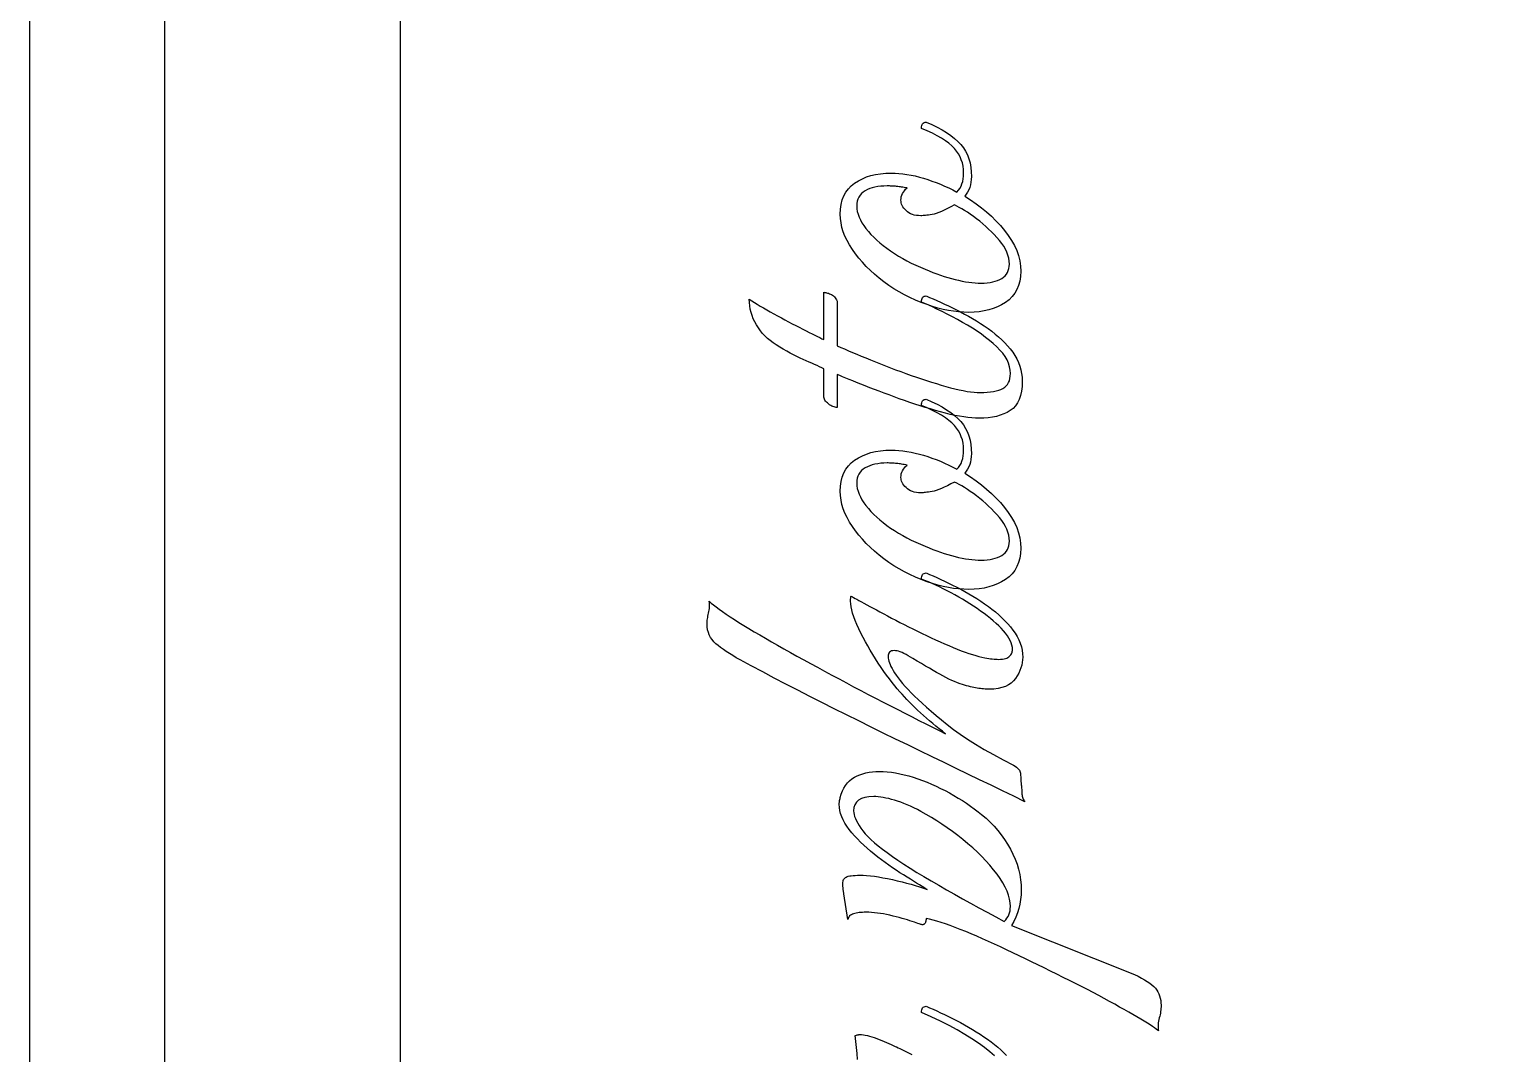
# Model space of a CAD drawing. Header units: millimetres. Extents: x 0 to 881, y 0 to 1197.
# Drawn here: x 0 to 87.5, y 441.2 to 502 of the extents above; entities that cross this region are included whole.
import ezdxf

# ---------------------------------------------------------------- set-up
doc = ezdxf.new("R2010")
doc.units = ezdxf.units.MM
for name, color, linetype in [('CUT_OUTSIDE', 1, 'Continuous'), ('ENGRAVE_V', 2, 'Continuous'), ('SHEET', 8, 'Continuous')]:
    doc.layers.add(name, color=color, linetype=linetype)

msp = doc.modelspace()

# ---------------------------------------------------------------- linework, layer by layer
at = {"layer": 'CUT_OUTSIDE'}
msp.add_lwpolyline([(342, 572), (8, 572), (8, 8), (342, 8)], close=True, dxfattribs=at)
at = {"layer": 'ENGRAVE_V'}
for points in [[(328, 558), (328, 22), (22, 22), (22, 558), (328, 558)], [(58.801, 487.622), (58.787, 487.32), (58.745, 487.038), (58.674, 486.776), (58.576, 486.536), (58.45, 486.315), (58.295, 486.115), (58.112, 485.936), (57.901, 485.777), (57.67, 485.638), (57.428, 485.517), (57.173, 485.414), (56.906, 485.331), (56.628, 485.266), (56.337, 485.219), (56.035, 485.191), (55.721, 485.182), (55.422, 485.189), (55.12, 485.211), (54.816, 485.247), (54.508, 485.297), (54.198, 485.361), (53.885, 485.44), (53.569, 485.532), (53.25, 485.64), (52.903, 485.768), (52.564, 485.907), (52.233, 486.059), (51.909, 486.223), (51.592, 486.399), (51.283, 486.586), (50.982, 486.785), (50.689, 486.997), (50.406, 487.217), (50.137, 487.443), (49.882, 487.674), (49.64, 487.912), (49.413, 488.155), (49.199, 488.403), (48.999, 488.658), (48.813, 488.918), (48.645, 489.181), (48.499, 489.443), (48.376, 489.705), (48.275, 489.966), (48.197, 490.227), (48.141, 490.488), (48.108, 490.748), (48.096, 491.007), (48.11, 491.31), (48.15, 491.591), (48.216, 491.853), (48.31, 492.094), (48.43, 492.314), (48.577, 492.514), (48.75, 492.693), (48.95, 492.852), (49.171, 492.992), (49.406, 493.113), (49.655, 493.215), (49.919, 493.298), (50.196, 493.363), (50.488, 493.41), (50.795, 493.438), (51.116, 493.447), (51.346, 493.442), (51.579, 493.428), (51.815, 493.404), (52.053, 493.371), (52.295, 493.328), (52.539, 493.275), (52.787, 493.214), (53.037, 493.142), (53.288, 493.062), (53.538, 492.976), (53.787, 492.883), (54.036, 492.784), (54.283, 492.677), (54.529, 492.565), (54.775, 492.445), (55.019, 492.319), (55.112, 492.423), (55.193, 492.538), (55.261, 492.663), (55.317, 492.799), (55.36, 492.945), (55.391, 493.102), (55.41, 493.269), (55.416, 493.447), (55.407, 493.657), (55.381, 493.859), (55.339, 494.053), (55.278, 494.24), (55.201, 494.419), (55.107, 494.591), (54.995, 494.755), (54.867, 494.911), (54.716, 495.063), (54.539, 495.214), (54.335, 495.364), (54.104, 495.513), (53.847, 495.661), (53.563, 495.809), (53.252, 495.955), (52.915, 496.1), (52.919, 496.186), (52.932, 496.26), (52.954, 496.323), (52.984, 496.375), (53.022, 496.415), (53.069, 496.443), (53.125, 496.461), (53.189, 496.466), (53.528, 496.319), (53.844, 496.166), (54.136, 496.008), (54.405, 495.845), (54.651, 495.676), (54.873, 495.503), (55.072, 495.324), (55.248, 495.14), (55.401, 494.946), (55.533, 494.74), (55.643, 494.521), (55.732, 494.29), (55.8, 494.045), (55.846, 493.787), (55.87, 493.517), (55.873, 493.234), (55.867, 493.062), (55.848, 492.898), (55.817, 492.742), (55.774, 492.593), (55.718, 492.452), (55.65, 492.319), (55.57, 492.193), (55.477, 492.075), (55.821, 491.856), (56.151, 491.628), (56.467, 491.389), (56.769, 491.141), (57.058, 490.882), (57.332, 490.614), (57.593, 490.335), (57.84, 490.047), (58.065, 489.752), (58.261, 489.455), (58.426, 489.155), (58.561, 488.853), (58.666, 488.549), (58.741, 488.242), (58.786, 487.933), (58.801, 487.622)], [(58.13, 488.049), (58.121, 488.224), (58.093, 488.4), (58.046, 488.575), (57.981, 488.75), (57.898, 488.926), (57.795, 489.101), (57.675, 489.276), (57.535, 489.452), (57.384, 489.625), (57.227, 489.795), (57.066, 489.961), (56.899, 490.123), (56.726, 490.281), (56.549, 490.435), (56.366, 490.586), (56.178, 490.733), (55.991, 490.872), (55.81, 491.002), (55.636, 491.12), (55.469, 491.228), (55.309, 491.326), (55.155, 491.413), (55.007, 491.49), (54.867, 491.556), (54.653, 491.441), (54.452, 491.338), (54.266, 491.248), (54.093, 491.171), (53.934, 491.107), (53.789, 491.056), (53.658, 491.017), (53.54, 490.992), (53.433, 490.974), (53.333, 490.959), (53.241, 490.946), (53.155, 490.935), (53.077, 490.926), (53.005, 490.92), (52.941, 490.917), (52.884, 490.916), (52.744, 490.92), (52.612, 490.935), (52.488, 490.959), (52.374, 490.992), (52.267, 491.035), (52.17, 491.087), (52.081, 491.149), (52, 491.221), (51.929, 491.297), (51.867, 491.373), (51.814, 491.449), (51.771, 491.526), (51.738, 491.602), (51.714, 491.678), (51.7, 491.754), (51.695, 491.831), (51.701, 491.935), (51.718, 492.037), (51.746, 492.134), (51.787, 492.227), (51.838, 492.317), (51.901, 492.402), (51.975, 492.484), (52.061, 492.563), (51.978, 492.577), (51.896, 492.591), (51.816, 492.604), (51.737, 492.616), (51.66, 492.627), (51.584, 492.637), (51.509, 492.646), (51.436, 492.654), (51.364, 492.661), (51.292, 492.667), (51.221, 492.673), (51.15, 492.677), (51.08, 492.68), (51.01, 492.683), (50.94, 492.684), (50.872, 492.685), (50.678, 492.68), (50.493, 492.666), (50.318, 492.644), (50.151, 492.612), (49.994, 492.571), (49.845, 492.522), (49.706, 492.463), (49.575, 492.395), (49.458, 492.317), (49.355, 492.23), (49.269, 492.133), (49.198, 492.025), (49.143, 491.908), (49.104, 491.78), (49.08, 491.643), (49.072, 491.495), (49.081, 491.334), (49.107, 491.171), (49.149, 491.006), (49.209, 490.839), (49.287, 490.671), (49.381, 490.5), (49.493, 490.328), (49.621, 490.153), (49.764, 489.979), (49.919, 489.807), (50.084, 489.638), (50.262, 489.471), (50.45, 489.306), (50.65, 489.144), (50.862, 488.984), (51.085, 488.827), (51.317, 488.673), (51.556, 488.525), (51.801, 488.381), (52.053, 488.243), (52.312, 488.111), (52.578, 487.983), (52.85, 487.861), (53.128, 487.744), (53.363, 487.648), (53.594, 487.557), (53.822, 487.472), (54.047, 487.393), (54.268, 487.32), (54.487, 487.252), (54.701, 487.19), (54.913, 487.134), (55.12, 487.084), (55.323, 487.041), (55.522, 487.004), (55.717, 486.974), (55.907, 486.951), (56.093, 486.934), (56.275, 486.924), (56.453, 486.921), (56.638, 486.925), (56.815, 486.938), (56.982, 486.959), (57.139, 486.989), (57.287, 487.028), (57.425, 487.075), (57.553, 487.131), (57.673, 487.195), (57.78, 487.268), (57.873, 487.351), (57.951, 487.444), (58.016, 487.546), (58.066, 487.657), (58.101, 487.778), (58.123, 487.909), (58.13, 488.049)], [(42.698, 485.975), (42.848, 485.875), (43.007, 485.771), (43.176, 485.665), (43.354, 485.556), (43.542, 485.444), (43.739, 485.329), (43.946, 485.211), (44.162, 485.091), (44.382, 484.97), (44.601, 484.851), (44.817, 484.735), (45.031, 484.622), (45.244, 484.511), (45.454, 484.402), (45.663, 484.295), (45.87, 484.191), (46.07, 484.091), (46.257, 483.998), (46.432, 483.91), (46.594, 483.829), (46.744, 483.754), (46.882, 483.685), (47.007, 483.622), (47.12, 483.566), (47.12, 486.372), (47.153, 486.37), (47.191, 486.365), (47.233, 486.357), (47.28, 486.345), (47.332, 486.33), (47.389, 486.312), (47.451, 486.29), (47.517, 486.265), (47.583, 486.235), (47.645, 486.199), (47.701, 486.157), (47.753, 486.109), (47.8, 486.054), (47.843, 485.993), (47.88, 485.926), (47.913, 485.853), (47.913, 483.2), (48.124, 483.107), (48.346, 483.01), (48.578, 482.91), (48.821, 482.807), (49.074, 482.701), (49.337, 482.591), (49.611, 482.478), (49.896, 482.361), (50.187, 482.243), (50.481, 482.127), (50.778, 482.011), (51.077, 481.896), (51.38, 481.782), (51.685, 481.669), (51.994, 481.557), (52.305, 481.446), (52.615, 481.338), (52.92, 481.235), (53.219, 481.136), (53.513, 481.042), (53.802, 480.953), (54.086, 480.869), (54.365, 480.789), (54.638, 480.714), (54.902, 480.646), (55.154, 480.588), (55.392, 480.538), (55.618, 480.497), (55.831, 480.465), (56.03, 480.443), (56.217, 480.429), (56.392, 480.425), (56.613, 480.428), (56.82, 480.44), (57.011, 480.459), (57.188, 480.486), (57.351, 480.52), (57.498, 480.562), (57.631, 480.611), (57.749, 480.669), (57.852, 480.736), (57.942, 480.815), (58.018, 480.907), (58.08, 481.012), (58.129, 481.128), (58.163, 481.258), (58.184, 481.399), (58.191, 481.553), (58.178, 481.758), (58.14, 481.961), (58.077, 482.162), (57.989, 482.361), (57.875, 482.558), (57.736, 482.754), (57.572, 482.947), (57.383, 483.139), (57.174, 483.328), (56.953, 483.515), (56.719, 483.7), (56.472, 483.882), (56.212, 484.062), (55.939, 484.24), (55.653, 484.415), (55.355, 484.587), (55.05, 484.756), (54.745, 484.92), (54.44, 485.079), (54.135, 485.232), (53.83, 485.38), (53.525, 485.522), (53.22, 485.66), (52.915, 485.792), (52.919, 485.878), (52.932, 485.952), (52.954, 486.015), (52.984, 486.067), (53.022, 486.107), (53.069, 486.135), (53.125, 486.152), (53.189, 486.158), (53.398, 486.072), (53.611, 485.981), (53.828, 485.885), (54.051, 485.785), (54.278, 485.679), (54.51, 485.569), (54.747, 485.454), (54.989, 485.335), (55.232, 485.211), (55.472, 485.082), (55.71, 484.949), (55.946, 484.812), (56.179, 484.671), (56.41, 484.526), (56.638, 484.376), (56.864, 484.222), (57.084, 484.063), (57.293, 483.899), (57.492, 483.731), (57.68, 483.558), (57.858, 483.38), (58.025, 483.198), (58.182, 483.011), (58.328, 482.819), (58.46, 482.622), (58.575, 482.419), (58.672, 482.212), (58.751, 481.999), (58.813, 481.781), (58.857, 481.558), (58.884, 481.329), (58.892, 481.096), (58.881, 480.788), (58.848, 480.507), (58.792, 480.251), (58.713, 480.02), (58.612, 479.816), (58.489, 479.637), (58.344, 479.484), (58.176, 479.357), (57.99, 479.25), (57.792, 479.157), (57.58, 479.078), (57.356, 479.014), (57.119, 478.964), (56.869, 478.928), (56.606, 478.907), (56.331, 478.9), (56.119, 478.904), (55.897, 478.919), (55.664, 478.943), (55.42, 478.976), (55.164, 479.019), (54.898, 479.071), (54.621, 479.133), (54.333, 479.205), (54.038, 479.283), (53.741, 479.366), (53.442, 479.453), (53.14, 479.544), (52.836, 479.639), (52.529, 479.739), (52.22, 479.843), (51.909, 479.952), (51.599, 480.062), (51.294, 480.172), (50.994, 480.281), (50.7, 480.39), (50.411, 480.499), (50.127, 480.607), (49.849, 480.714), (49.575, 480.821), (49.313, 480.925), (49.066, 481.023), (48.834, 481.116), (48.619, 481.202), (48.419, 481.283), (48.235, 481.359), (48.066, 481.428), (47.913, 481.492), (47.913, 479.54), (47.852, 479.543), (47.789, 479.553), (47.726, 479.57), (47.662, 479.593), (47.596, 479.624), (47.53, 479.66), (47.463, 479.704), (47.395, 479.754), (47.331, 479.807), (47.275, 479.862), (47.228, 479.918), (47.189, 479.975), (47.159, 480.032), (47.138, 480.091), (47.125, 480.151), (47.12, 480.211), (47.12, 481.827), (46.995, 481.89), (46.861, 481.954), (46.72, 482.021), (46.571, 482.09), (46.415, 482.162), (46.251, 482.236), (46.08, 482.313), (45.9, 482.392), (45.715, 482.475), (45.525, 482.566), (45.33, 482.664), (45.13, 482.769), (44.926, 482.881), (44.717, 483.001), (44.503, 483.127), (44.284, 483.261), (44.106, 483.379), (43.937, 483.506), (43.778, 483.64), (43.628, 483.783), (43.488, 483.934), (43.358, 484.093), (43.237, 484.26), (43.125, 484.435), (43.025, 484.616), (42.938, 484.8), (42.865, 484.988), (42.805, 485.178), (42.758, 485.373), (42.725, 485.57), (42.705, 485.771), (42.698, 485.975)], [(58.801, 471.184), (58.787, 470.881), (58.745, 470.6), (58.674, 470.338), (58.576, 470.097), (58.45, 469.877), (58.295, 469.677), (58.112, 469.498), (57.901, 469.339), (57.67, 469.199), (57.428, 469.079), (57.173, 468.976), (56.906, 468.893), (56.628, 468.828), (56.337, 468.781), (56.035, 468.753), (55.721, 468.744), (55.422, 468.751), (55.12, 468.773), (54.816, 468.808), (54.508, 468.858), (54.198, 468.923), (53.885, 469.001), (53.569, 469.094), (53.25, 469.201), (52.903, 469.329), (52.564, 469.469), (52.233, 469.621), (51.909, 469.785), (51.592, 469.96), (51.283, 470.148), (50.982, 470.347), (50.689, 470.559), (50.406, 470.779), (50.137, 471.005), (49.882, 471.236), (49.64, 471.474), (49.413, 471.717), (49.199, 471.965), (48.999, 472.22), (48.813, 472.48), (48.645, 472.743), (48.499, 473.005), (48.376, 473.267), (48.275, 473.528), (48.197, 473.789), (48.141, 474.05), (48.108, 474.31), (48.096, 474.569), (48.11, 474.871), (48.15, 475.153), (48.216, 475.415), (48.31, 475.655), (48.43, 475.876), (48.577, 476.076), (48.75, 476.255), (48.95, 476.414), (49.171, 476.554), (49.406, 476.674), (49.655, 476.777), (49.919, 476.86), (50.196, 476.925), (50.488, 476.972), (50.795, 477), (51.116, 477.009), (51.346, 477.004), (51.579, 476.99), (51.815, 476.966), (52.053, 476.933), (52.295, 476.89), (52.539, 476.837), (52.787, 476.775), (53.037, 476.704), (53.288, 476.624), (53.538, 476.538), (53.787, 476.445), (54.036, 476.346), (54.283, 476.239), (54.529, 476.126), (54.775, 476.007), (55.019, 475.88), (55.112, 475.985), (55.193, 476.1), (55.261, 476.225), (55.317, 476.361), (55.36, 476.507), (55.391, 476.664), (55.41, 476.831), (55.416, 477.009), (55.407, 477.218), (55.381, 477.421), (55.339, 477.615), (55.278, 477.802), (55.201, 477.981), (55.107, 478.152), (54.995, 478.316), (54.867, 478.473), (54.716, 478.625), (54.539, 478.776), (54.335, 478.926), (54.104, 479.075), (53.847, 479.223), (53.563, 479.37), (53.252, 479.517), (52.915, 479.662), (52.919, 479.748), (52.932, 479.822), (52.954, 479.885), (52.984, 479.937), (53.022, 479.977), (53.069, 480.005), (53.125, 480.022), (53.189, 480.028), (53.528, 479.881), (53.844, 479.728), (54.136, 479.57), (54.405, 479.407), (54.651, 479.238), (54.873, 479.065), (55.072, 478.886), (55.248, 478.701), (55.401, 478.508), (55.533, 478.302), (55.643, 478.083), (55.732, 477.851), (55.8, 477.607), (55.846, 477.349), (55.87, 477.079), (55.873, 476.795), (55.867, 476.624), (55.848, 476.46), (55.817, 476.304), (55.774, 476.155), (55.718, 476.014), (55.65, 475.88), (55.57, 475.755), (55.477, 475.636), (55.821, 475.418), (56.151, 475.189), (56.467, 474.951), (56.769, 474.702), (57.058, 474.444), (57.332, 474.175), (57.593, 473.897), (57.84, 473.608), (58.065, 473.314), (58.261, 473.017), (58.426, 472.717), (58.561, 472.415), (58.666, 472.111), (58.741, 471.804), (58.786, 471.495), (58.801, 471.184)], [(58.13, 471.611), (58.121, 471.786), (58.093, 471.961), (58.046, 472.137), (57.981, 472.312), (57.898, 472.488), (57.795, 472.663), (57.675, 472.838), (57.535, 473.014), (57.384, 473.187), (57.227, 473.357), (57.066, 473.523), (56.899, 473.685), (56.726, 473.843), (56.549, 473.997), (56.366, 474.148), (56.178, 474.295), (55.991, 474.434), (55.81, 474.563), (55.636, 474.682), (55.469, 474.79), (55.309, 474.888), (55.155, 474.975), (55.007, 475.052), (54.867, 475.118), (54.653, 475.002), (54.452, 474.9), (54.266, 474.81), (54.093, 474.733), (53.934, 474.669), (53.789, 474.618), (53.658, 474.579), (53.54, 474.554), (53.433, 474.536), (53.333, 474.52), (53.241, 474.507), (53.155, 474.497), (53.077, 474.488), (53.005, 474.482), (52.941, 474.479), (52.884, 474.478), (52.744, 474.482), (52.612, 474.497), (52.488, 474.52), (52.374, 474.554), (52.267, 474.597), (52.17, 474.649), (52.081, 474.711), (52, 474.783), (51.929, 474.859), (51.867, 474.935), (51.814, 475.011), (51.771, 475.087), (51.738, 475.164), (51.714, 475.24), (51.7, 475.316), (51.695, 475.392), (51.701, 475.497), (51.718, 475.598), (51.746, 475.696), (51.787, 475.789), (51.838, 475.879), (51.901, 475.964), (51.975, 476.046), (52.061, 476.124), (51.978, 476.139), (51.896, 476.153), (51.816, 476.166), (51.737, 476.178), (51.66, 476.189), (51.584, 476.199), (51.509, 476.208), (51.436, 476.216), (51.364, 476.223), (51.292, 476.229), (51.221, 476.234), (51.15, 476.239), (51.08, 476.242), (51.01, 476.244), (50.94, 476.246), (50.872, 476.246), (50.678, 476.242), (50.493, 476.228), (50.318, 476.206), (50.151, 476.174), (49.994, 476.133), (49.845, 476.083), (49.706, 476.025), (49.575, 475.957), (49.458, 475.879), (49.355, 475.792), (49.269, 475.694), (49.198, 475.587), (49.143, 475.469), (49.104, 475.342), (49.08, 475.204), (49.072, 475.057), (49.081, 474.896), (49.107, 474.733), (49.149, 474.568), (49.209, 474.401), (49.287, 474.233), (49.381, 474.062), (49.493, 473.889), (49.621, 473.715), (49.764, 473.541), (49.919, 473.369), (50.084, 473.2), (50.262, 473.033), (50.45, 472.868), (50.65, 472.706), (50.862, 472.546), (51.085, 472.388), (51.317, 472.235), (51.556, 472.086), (51.801, 471.943), (52.053, 471.805), (52.312, 471.672), (52.578, 471.545), (52.85, 471.423), (53.128, 471.306), (53.363, 471.21), (53.594, 471.119), (53.822, 471.034), (54.047, 470.955), (54.268, 470.882), (54.487, 470.814), (54.701, 470.752), (54.913, 470.696), (55.12, 470.646), (55.323, 470.602), (55.522, 470.566), (55.717, 470.536), (55.907, 470.512), (56.093, 470.496), (56.275, 470.486), (56.453, 470.482), (56.638, 470.487), (56.815, 470.499), (56.982, 470.521), (57.139, 470.551), (57.287, 470.59), (57.425, 470.637), (57.553, 470.692), (57.673, 470.757), (57.78, 470.83), (57.873, 470.913), (57.951, 471.006), (58.016, 471.108), (58.066, 471.219), (58.101, 471.34), (58.123, 471.471), (58.13, 471.611)], [(59.045, 456.148), (58.385, 456.47), (57.717, 456.796), (57.041, 457.124), (56.357, 457.456), (55.665, 457.791), (54.965, 458.13), (54.257, 458.472), (53.54, 458.817), (52.819, 459.165), (52.096, 459.516), (51.372, 459.868), (50.647, 460.224), (49.92, 460.581), (49.191, 460.941), (48.462, 461.304), (47.73, 461.669), (47.003, 462.034), (46.284, 462.399), (45.573, 462.762), (44.871, 463.125), (44.178, 463.486), (43.493, 463.847), (42.817, 464.207), (42.149, 464.566), (41.927, 464.694), (41.717, 464.82), (41.519, 464.944), (41.333, 465.065), (41.16, 465.184), (41, 465.301), (40.852, 465.415), (40.716, 465.526), (40.594, 465.642), (40.489, 465.766), (40.4, 465.899), (40.327, 466.041), (40.27, 466.192), (40.23, 466.353), (40.206, 466.522), (40.197, 466.701), (40.199, 466.771), (40.203, 466.844), (40.21, 466.919), (40.22, 466.998), (40.233, 467.079), (40.249, 467.164), (40.267, 467.251), (40.289, 467.341), (40.309, 467.432), (40.325, 467.522), (40.336, 467.611), (40.342, 467.699), (40.344, 467.787), (40.34, 467.873), (40.332, 467.958), (40.319, 468.043), (40.436, 467.939), (40.573, 467.826), (40.73, 467.704), (40.907, 467.574), (41.103, 467.434), (41.32, 467.285), (41.557, 467.127), (41.814, 466.96), (42.087, 466.786), (42.374, 466.607), (42.674, 466.424), (42.988, 466.236), (43.315, 466.043), (43.655, 465.845), (44.009, 465.642), (44.376, 465.435), (44.753, 465.224), (45.137, 465.01), (45.529, 464.793), (45.927, 464.573), (46.333, 464.351), (46.746, 464.126), (47.166, 463.897), (47.593, 463.666), (48.024, 463.434), (48.457, 463.203), (48.89, 462.973), (49.324, 462.744), (49.759, 462.515), (50.195, 462.288), (50.632, 462.062), (51.07, 461.836), (51.505, 461.614), (51.932, 461.395), (52.353, 461.181), (52.766, 460.971), (53.172, 460.765), (53.572, 460.564), (53.964, 460.367), (54.348, 460.174), (54.152, 460.327), (53.958, 460.481), (53.766, 460.636), (53.578, 460.792), (53.393, 460.949), (53.21, 461.106), (53.031, 461.265), (52.854, 461.425), (52.681, 461.584), (52.515, 461.743), (52.354, 461.901), (52.198, 462.057), (52.049, 462.213), (51.905, 462.368), (51.767, 462.522), (51.634, 462.675), (51.481, 462.848), (51.325, 463.032), (51.168, 463.227), (51.009, 463.434), (50.848, 463.651), (50.685, 463.879), (50.52, 464.118), (50.353, 464.368), (50.188, 464.623), (50.029, 464.878), (49.876, 465.134), (49.728, 465.389), (49.586, 465.645), (49.45, 465.9), (49.319, 466.155), (49.194, 466.411), (49.08, 466.66), (48.981, 466.896), (48.897, 467.119), (48.828, 467.33), (48.775, 467.527), (48.737, 467.712), (48.714, 467.884), (48.706, 468.043), (48.707, 468.094), (48.708, 468.142), (48.711, 468.185), (48.714, 468.226), (48.718, 468.262), (48.723, 468.294), (48.73, 468.323), (48.737, 468.348), (48.746, 468.342), (48.775, 468.327), (48.823, 468.3), (48.889, 468.264), (48.975, 468.216), (49.08, 468.159), (49.204, 468.091), (49.347, 468.012), (49.504, 467.926), (49.673, 467.834), (49.851, 467.737), (50.041, 467.635), (50.24, 467.527), (50.45, 467.414), (50.671, 467.297), (50.902, 467.173), (51.141, 467.047), (51.384, 466.92), (51.633, 466.792), (51.886, 466.663), (52.143, 466.532), (52.406, 466.401), (52.673, 466.269), (52.945, 466.136), (53.218, 466.005), (53.488, 465.878), (53.754, 465.755), (54.017, 465.637), (54.276, 465.523), (54.532, 465.413), (54.785, 465.308), (55.035, 465.206), (55.277, 465.111), (55.508, 465.025), (55.729, 464.948), (55.938, 464.878), (56.136, 464.818), (56.324, 464.766), (56.501, 464.723), (56.666, 464.688), (56.786, 464.666), (56.901, 464.648), (57.011, 464.632), (57.116, 464.619), (57.217, 464.609), (57.312, 464.602), (57.403, 464.598), (57.49, 464.596), (57.607, 464.599), (57.714, 464.608), (57.811, 464.622), (57.897, 464.642), (57.974, 464.668), (58.041, 464.699), (58.098, 464.736), (58.145, 464.779), (58.185, 464.826), (58.219, 464.873), (58.247, 464.921), (58.271, 464.97), (58.289, 465.02), (58.303, 465.071), (58.31, 465.123), (58.313, 465.176), (58.305, 465.307), (58.28, 465.44), (58.238, 465.575), (58.18, 465.713), (58.105, 465.854), (58.013, 465.996), (57.904, 466.141), (57.779, 466.289), (57.641, 466.437), (57.494, 466.585), (57.338, 466.733), (57.173, 466.88), (56.999, 467.026), (56.816, 467.172), (56.623, 467.318), (56.422, 467.463), (56.215, 467.607), (56.004, 467.748), (55.79, 467.887), (55.572, 468.023), (55.351, 468.158), (55.127, 468.289), (54.899, 468.419), (54.669, 468.546), (54.438, 468.668), (54.21, 468.785), (53.986, 468.895), (53.765, 468.999), (53.548, 469.097), (53.333, 469.189), (53.122, 469.275), (52.915, 469.354), (52.919, 469.44), (52.932, 469.514), (52.954, 469.577), (52.984, 469.628), (53.022, 469.668), (53.069, 469.697), (53.125, 469.714), (53.189, 469.72), (53.398, 469.633), (53.612, 469.542), (53.831, 469.445), (54.055, 469.342), (54.284, 469.235), (54.519, 469.122), (54.759, 469.004), (55.004, 468.881), (55.25, 468.753), (55.493, 468.621), (55.732, 468.485), (55.968, 468.344), (56.201, 468.199), (56.431, 468.049), (56.657, 467.896), (56.88, 467.738), (57.096, 467.576), (57.303, 467.41), (57.5, 467.24), (57.688, 467.067), (57.866, 466.889), (58.035, 466.708), (58.194, 466.523), (58.343, 466.335), (58.479, 466.143), (58.597, 465.948), (58.697, 465.75), (58.778, 465.549), (58.841, 465.346), (58.887, 465.14), (58.914, 464.93), (58.923, 464.718), (58.916, 464.565), (58.896, 464.411), (58.863, 464.257), (58.816, 464.101), (58.756, 463.944), (58.683, 463.786), (58.596, 463.628), (58.496, 463.468), (58.378, 463.318), (58.239, 463.188), (58.077, 463.078), (57.894, 462.988), (57.688, 462.918), (57.461, 462.867), (57.212, 462.837), (56.941, 462.827), (56.856, 462.828), (56.77, 462.831), (56.683, 462.836), (56.594, 462.843), (56.503, 462.851), (56.412, 462.862), (56.319, 462.874), (56.224, 462.888), (56.127, 462.905), (56.027, 462.925), (55.923, 462.947), (55.816, 462.972), (55.706, 463), (55.592, 463.031), (55.475, 463.065), (55.355, 463.102), (55.2, 463.151), (55.041, 463.209), (54.878, 463.273), (54.71, 463.346), (54.539, 463.426), (54.363, 463.514), (54.182, 463.609), (53.998, 463.712), (53.805, 463.822), (53.6, 463.941), (53.384, 464.066), (53.155, 464.2), (52.915, 464.341), (52.662, 464.49), (52.398, 464.646), (52.122, 464.81), (51.996, 464.881), (51.876, 464.943), (51.763, 464.996), (51.657, 465.039), (51.557, 465.072), (51.464, 465.096), (51.378, 465.11), (51.299, 465.115), (51.213, 465.109), (51.138, 465.092), (51.076, 465.063), (51.024, 465.023), (50.984, 464.972), (50.955, 464.909), (50.938, 464.835), (50.933, 464.749), (50.937, 464.669), (50.952, 464.583), (50.975, 464.49), (51.009, 464.39), (51.052, 464.284), (51.104, 464.171), (51.166, 464.052), (51.238, 463.925), (51.321, 463.791), (51.419, 463.649), (51.531, 463.498), (51.657, 463.338), (51.797, 463.17), (51.952, 462.993), (52.122, 462.808), (52.305, 462.614), (52.498, 462.418), (52.713, 462.21), (52.948, 461.991), (53.205, 461.76), (53.482, 461.518), (53.78, 461.264), (54.1, 460.999), (54.44, 460.723), (54.808, 460.439), (55.212, 460.149), (55.651, 459.855), (56.125, 459.557), (56.634, 459.253), (57.179, 458.945), (57.759, 458.632), (58.374, 458.314), (58.467, 458.26), (58.548, 458.204), (58.618, 458.147), (58.675, 458.089), (58.721, 458.029), (58.754, 457.968), (58.776, 457.905), (58.786, 457.841), (58.79, 457.774), (58.794, 457.701), (58.799, 457.623), (58.805, 457.54), (58.811, 457.452), (58.817, 457.358), (58.824, 457.259), (58.831, 457.155), (58.839, 457.086), (58.846, 457.018), (58.852, 456.949), (58.858, 456.88), (58.864, 456.812), (58.869, 456.743), (58.873, 456.675), (58.877, 456.606), (58.883, 456.539), (58.893, 456.474), (58.908, 456.413), (58.927, 456.354), (58.95, 456.299), (58.977, 456.246), (59.009, 456.196), (59.045, 456.148)], [(67.127, 444.071), (67.125, 443.98), (67.12, 443.887), (67.112, 443.795), (67.1, 443.702), (67.085, 443.608), (67.067, 443.514), (67.045, 443.419), (67.02, 443.324), (66.996, 443.229), (66.977, 443.133), (66.964, 443.036), (66.955, 442.939), (66.952, 442.842), (66.954, 442.744), (66.962, 442.645), (66.974, 442.547), (66.918, 442.598), (66.84, 442.659), (66.741, 442.731), (66.62, 442.813), (66.478, 442.906), (66.314, 443.01), (66.129, 443.124), (65.922, 443.248), (65.698, 443.38), (65.461, 443.519), (65.21, 443.663), (64.946, 443.812), (64.669, 443.968), (64.378, 444.129), (64.074, 444.295), (63.757, 444.468), (63.429, 444.644), (63.095, 444.821), (62.755, 445), (62.407, 445.181), (62.053, 445.363), (61.693, 445.546), (61.325, 445.73), (60.951, 445.917), (60.574, 446.103), (60.198, 446.287), (59.823, 446.47), (59.449, 446.652), (59.076, 446.833), (58.704, 447.012), (58.333, 447.189), (57.962, 447.365), (57.596, 447.537), (57.236, 447.704), (56.883, 447.863), (56.537, 448.017), (56.197, 448.165), (55.864, 448.306), (55.537, 448.441), (55.217, 448.57), (54.909, 448.69), (54.616, 448.8), (54.339, 448.898), (54.078, 448.985), (53.832, 449.062), (53.602, 449.127), (53.388, 449.182), (53.189, 449.226), (53.188, 449.188), (53.186, 449.151), (53.181, 449.115), (53.174, 449.081), (53.166, 449.047), (53.155, 449.014), (53.143, 448.982), (53.128, 448.951), (53.112, 448.923), (53.092, 448.9), (53.07, 448.881), (53.045, 448.867), (53.016, 448.858), (52.985, 448.854), (52.952, 448.854), (52.915, 448.86), (52.906, 448.862), (52.881, 448.871), (52.838, 448.885), (52.778, 448.905), (52.7, 448.931), (52.606, 448.962), (52.495, 449), (52.366, 449.043), (52.225, 449.088), (52.077, 449.134), (51.922, 449.18), (51.76, 449.226), (51.59, 449.271), (51.414, 449.317), (51.23, 449.363), (51.039, 449.409), (50.847, 449.451), (50.659, 449.489), (50.475, 449.52), (50.296, 449.546), (50.121, 449.566), (49.95, 449.58), (49.783, 449.589), (49.621, 449.591), (49.516, 449.59), (49.415, 449.586), (49.318, 449.579), (49.225, 449.569), (49.135, 449.556), (49.049, 449.54), (48.967, 449.521), (48.889, 449.5), (48.817, 449.475), (48.754, 449.445), (48.699, 449.41), (48.653, 449.37), (48.615, 449.326), (48.586, 449.277), (48.566, 449.223), (48.554, 449.165), (48.31, 450.689), (48.302, 450.735), (48.295, 450.779), (48.289, 450.822), (48.283, 450.865), (48.278, 450.906), (48.273, 450.947), (48.268, 450.986), (48.264, 451.025), (48.26, 451.063), (48.257, 451.099), (48.255, 451.135), (48.253, 451.17), (48.251, 451.204), (48.25, 451.236), (48.249, 451.268), (48.249, 451.299), (48.252, 451.365), (48.261, 451.426), (48.277, 451.482), (48.298, 451.532), (48.326, 451.577), (48.36, 451.617), (48.401, 451.651), (48.447, 451.681), (48.503, 451.706), (48.572, 451.727), (48.654, 451.746), (48.748, 451.761), (48.856, 451.772), (48.976, 451.781), (49.109, 451.786), (49.255, 451.787), (49.452, 451.783), (49.662, 451.771), (49.885, 451.751), (50.121, 451.723), (50.369, 451.686), (50.63, 451.642), (50.905, 451.589), (51.192, 451.528), (51.481, 451.462), (51.761, 451.394), (52.032, 451.323), (52.294, 451.25), (52.546, 451.174), (52.79, 451.096), (53.025, 451.016), (53.25, 450.933), (53.108, 451.02), (52.957, 451.114), (52.796, 451.213), (52.625, 451.318), (52.445, 451.43), (52.255, 451.548), (52.056, 451.672), (51.848, 451.803), (51.634, 451.939), (51.419, 452.08), (51.203, 452.226), (50.986, 452.378), (50.768, 452.535), (50.549, 452.697), (50.33, 452.865), (50.109, 453.038), (49.893, 453.214), (49.685, 453.392), (49.487, 453.572), (49.297, 453.754), (49.117, 453.938), (48.945, 454.124), (48.783, 454.312), (48.63, 454.502), (48.491, 454.692), (48.37, 454.881), (48.268, 455.069), (48.184, 455.256), (48.119, 455.443), (48.072, 455.628), (48.045, 455.813), (48.035, 455.996), (48.036, 456.036), (48.039, 456.078), (48.044, 456.123), (48.051, 456.171), (48.059, 456.222), (48.07, 456.276), (48.082, 456.333), (48.096, 456.392), (48.156, 456.598), (48.229, 456.788), (48.314, 456.962), (48.413, 457.121), (48.524, 457.263), (48.648, 457.39), (48.785, 457.502), (48.935, 457.597), (49.095, 457.679), (49.262, 457.751), (49.436, 457.811), (49.617, 457.86), (49.806, 457.899), (50.001, 457.926), (50.204, 457.942), (50.414, 457.948), (50.646, 457.942), (50.883, 457.926), (51.126, 457.899), (51.375, 457.86), (51.629, 457.811), (51.889, 457.751), (52.155, 457.679), (52.427, 457.597), (52.701, 457.506), (52.973, 457.407), (53.244, 457.302), (53.513, 457.189), (53.781, 457.069), (54.048, 456.942), (54.313, 456.808), (54.577, 456.667), (54.837, 456.52), (55.091, 456.37), (55.338, 456.215), (55.58, 456.057), (55.815, 455.895), (56.044, 455.729), (56.267, 455.559), (56.483, 455.386), (56.743, 455.167), (56.99, 454.938), (57.224, 454.698), (57.444, 454.448), (57.651, 454.188), (57.844, 453.916), (58.024, 453.635), (58.191, 453.343), (58.341, 453.044), (58.471, 452.744), (58.581, 452.442), (58.671, 452.138), (58.741, 451.832), (58.791, 451.524), (58.821, 451.215), (58.831, 450.903), (58.822, 450.623), (58.795, 450.348), (58.75, 450.078), (58.687, 449.813), (58.605, 449.552), (58.506, 449.296), (58.388, 449.045), (58.252, 448.799), (65.541, 445.901), (65.761, 445.795), (65.962, 445.69), (66.146, 445.585), (66.311, 445.482), (66.458, 445.379), (66.587, 445.278), (66.698, 445.177), (66.791, 445.078), (66.87, 444.975), (66.938, 444.866), (66.996, 444.75), (67.043, 444.628), (67.08, 444.499), (67.106, 444.363), (67.122, 444.221), (67.127, 444.071)], [(58.191, 449.927), (58.179, 450.144), (58.141, 450.367), (58.08, 450.597), (57.993, 450.834), (57.881, 451.078), (57.745, 451.328), (57.584, 451.585), (57.398, 451.848), (57.193, 452.114), (56.974, 452.377), (56.741, 452.638), (56.495, 452.897), (56.234, 453.153), (55.96, 453.407), (55.672, 453.658), (55.37, 453.907), (55.061, 454.15), (54.751, 454.382), (54.441, 454.605), (54.131, 454.818), (53.82, 455.021), (53.509, 455.214), (53.197, 455.396), (52.884, 455.569), (52.673, 455.68), (52.466, 455.783), (52.263, 455.878), (52.065, 455.965), (51.871, 456.046), (51.681, 456.118), (51.495, 456.183), (51.314, 456.24), (51.138, 456.29), (50.968, 456.333), (50.804, 456.37), (50.647, 456.4), (50.495, 456.423), (50.35, 456.44), (50.211, 456.45), (50.079, 456.453), (49.8, 456.44), (49.558, 456.4), (49.354, 456.333), (49.187, 456.24), (49.057, 456.12), (48.964, 455.973), (48.908, 455.8), (48.889, 455.6), (48.896, 455.497), (48.916, 455.387), (48.949, 455.27), (48.996, 455.146), (49.056, 455.015), (49.129, 454.876), (49.216, 454.731), (49.316, 454.578), (49.434, 454.418), (49.574, 454.253), (49.735, 454.081), (49.919, 453.903), (50.124, 453.719), (50.351, 453.529), (50.6, 453.332), (50.872, 453.129), (51.186, 452.905), (51.521, 452.677), (51.874, 452.442), (52.248, 452.203), (52.641, 451.958), (53.053, 451.708), (53.485, 451.453), (53.937, 451.193), (54.401, 450.929), (54.872, 450.664), (55.348, 450.397), (55.831, 450.129), (56.32, 449.86), (56.816, 449.589), (57.317, 449.316), (57.825, 449.043), (57.911, 449.136), (57.985, 449.235), (58.048, 449.338), (58.1, 449.447), (58.14, 449.56), (58.168, 449.677), (58.185, 449.8), (58.191, 449.927)]]:
    msp.add_lwpolyline(points, close=True, dxfattribs=at)
for points in [[(57.245, 441.081), (56.969, 441.319), (56.651, 441.571), (56.296, 441.83), (55.908, 442.089), (55.489, 442.348), (55.038, 442.608), (54.555, 442.867), (54.04, 443.126), (53.494, 443.385), (52.915, 443.644), (52.919, 443.73), (52.932, 443.805), (52.954, 443.867), (52.984, 443.919), (53.022, 443.959), (53.069, 443.988), (53.125, 444.005), (53.189, 444.01), (53.398, 443.924), (53.611, 443.832), (53.828, 443.735), (54.051, 443.633), (54.278, 443.526), (54.51, 443.413), (54.747, 443.295), (54.989, 443.172), (55.231, 443.044), (55.47, 442.913), (55.706, 442.779), (55.938, 442.642), (56.167, 442.501), (56.393, 442.357), (56.615, 442.209), (56.834, 442.059), (57.046, 441.905), (57.249, 441.748), (57.443, 441.588), (57.627, 441.426), (57.801, 441.26), (57.966, 441.092)], [(49.118, 440.862), (49.092, 441.216), (49.061, 441.569), (49.024, 441.921), (48.981, 442.272), (49.025, 442.286), (49.067, 442.299), (49.105, 442.309), (49.141, 442.318), (49.174, 442.324), (49.204, 442.329), (49.231, 442.332), (49.255, 442.333), (49.358, 442.329), (49.467, 442.319), (49.583, 442.301), (49.705, 442.276), (49.834, 442.244), (49.97, 442.204), (50.112, 442.158), (50.262, 442.104), (50.412, 442.047), (50.559, 441.989), (50.702, 441.931), (50.841, 441.872), (50.976, 441.812), (51.108, 441.753), (51.236, 441.692), (51.36, 441.632), (51.435, 441.597), (51.524, 441.555), (51.628, 441.506), (51.745, 441.449), (51.875, 441.384), (52.02, 441.311), (52.178, 441.231), (52.351, 441.144)]]:
    msp.add_lwpolyline(points, dxfattribs=at)
at = {"layer": 'SHEET'}
msp.add_lwpolyline([(0, 0), (350, 0), (350, 1160), (0, 1160)], close=True, dxfattribs=at)

doc.saveas('drawing.dxf')
